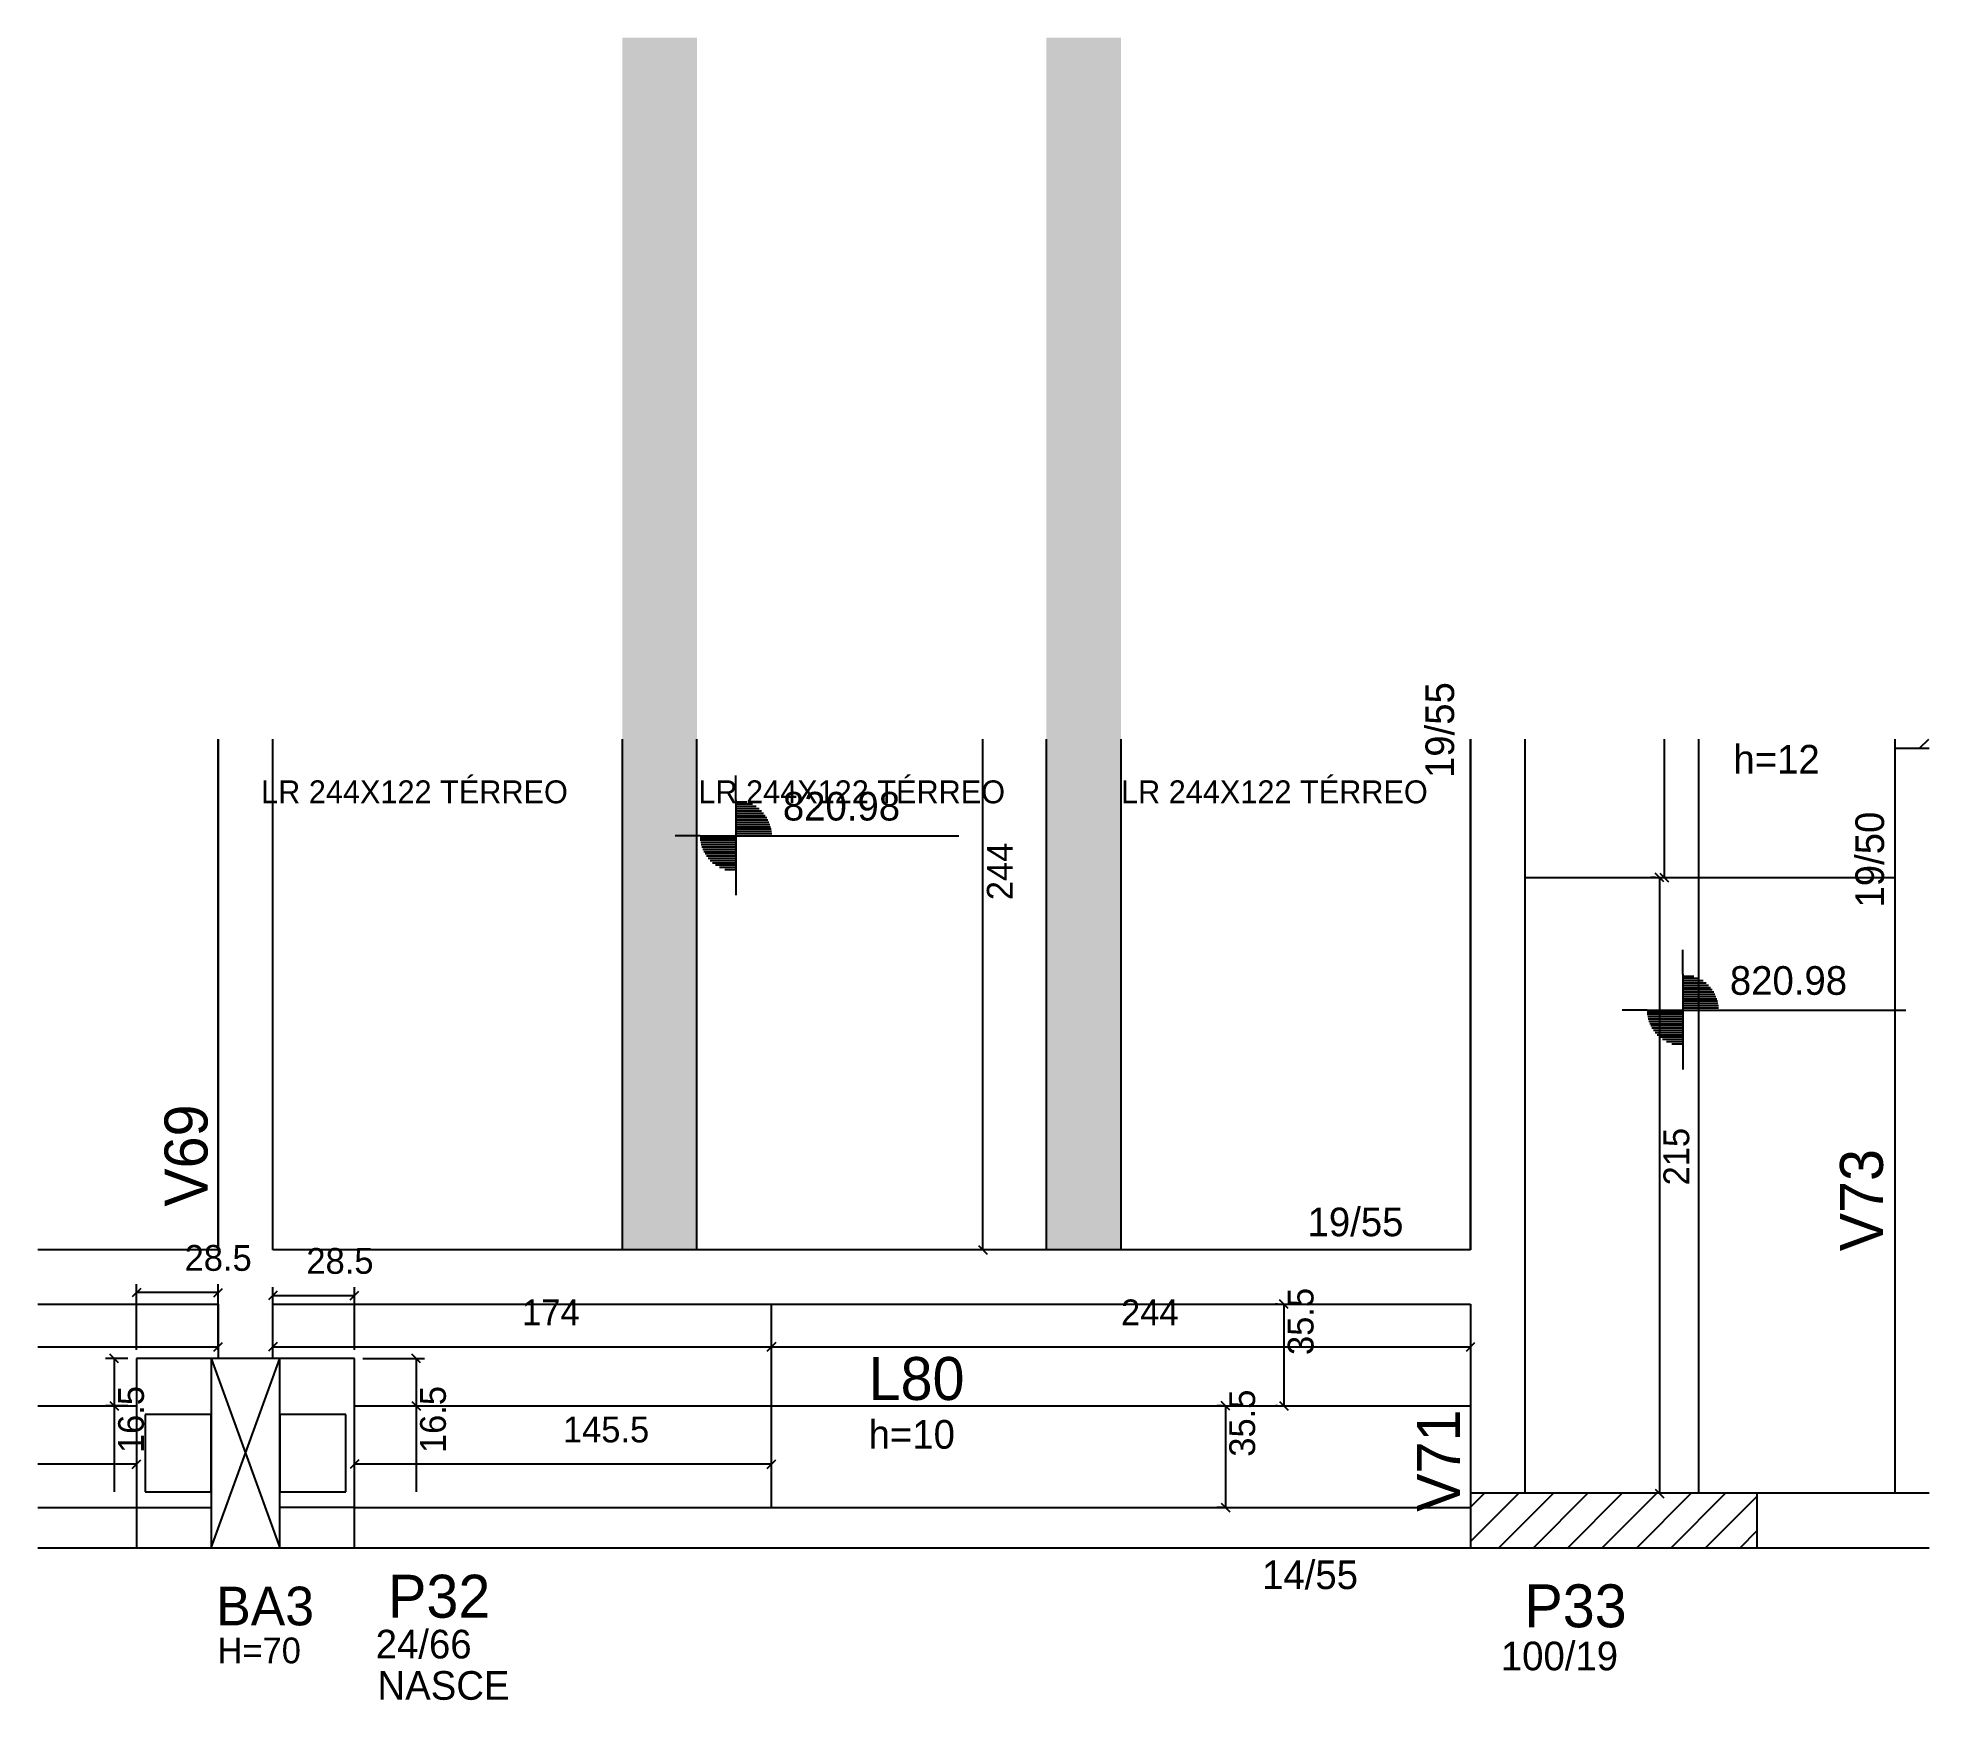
# Model space of a CAD drawing. Header units: metres. Extents: x 5930 to 6590, y 1927 to 2507.
import ezdxf

# ---------------------------------------------------------------- set-up
doc = ezdxf.new("R2010")
doc.units = ezdxf.units.M
for name, color, linetype in [('1', 7, 'Continuous'), ('3', 7, 'Continuous'), ('4', 7, 'Continuous'), ('7', 7, 'Continuous'), ('AUX00', 7, 'Continuous'), ('Hachura', 7, 'Continuous'), ('Painéis', 7, 'Continuous')]:
    doc.layers.add(name, color=color, linetype=linetype)

msp = doc.modelspace()

# ---------------------------------------------------------------- hatches: boundary and pattern name
at = {"layer": 'Hachura'}
h = msp.add_hatch(color=7, dxfattribs=at)
h.dxf.hatch_style = 1
h.paths.add_polyline_path([(6134.16, 2084.17), (6160.16, 2084.17), (6160.16, 2507.17), (6134.16, 2507.17), (6134.16, 2084.17)])
h = msp.add_hatch(color=7, dxfattribs=at)
h.dxf.hatch_style = 1
h.paths.add_polyline_path([(6282.16, 2084.17), (6308.16, 2084.17), (6308.16, 2507.17), (6282.16, 2507.17), (6282.16, 2084.17)])

# ---------------------------------------------------------------- linework, layer by layer
at = {"layer": '1', "color": 1, "lineweight": 25}
for p, q in [((5990.66, 1980.17), (6014.66, 2046.17)), ((5990.66, 2046.17), (6014.66, 1980.17))]:
    msp.add_line(p, q, dxfattribs=at)
at = {"layer": '3', "color": 3, "lineweight": 25}
for p, q in [((6586.79, 2259.17), (6589.99, 2262.36)), ((6173.77, 2241.15), (6173.77, 2249.73)), ((6173.77, 2241.15), (6173.77, 2216.15)), ((6173.77, 2240.54), (6177.62, 2240.54)), ((6173.77, 2239.75), (6179.52, 2239.75)), ((6173.77, 2238.95), (6180.84, 2238.95)), ((6173.77, 2238.16), (6181.88, 2238.16)), ((6173.77, 2237.37), (6182.72, 2237.37)), ((6173.77, 2236.57), (6183.43, 2236.57)), ((6173.77, 2235.78), (6184.03, 2235.78)), ((6173.77, 2234.99), (6184.54, 2234.99)), ((6173.77, 2234.2), (6184.97, 2234.2)), ((6173.77, 2233.4), (6185.33, 2233.4)), ((6173.77, 2232.61), (6185.62, 2232.61)), ((6173.77, 2231.82), (6185.86, 2231.82)), ((6173.77, 2231.02), (6186.04, 2231.02)), ((6161.27, 2228.65), (6152.56, 2228.65)), ((6161.27, 2228.65), (6186.27, 2228.65)), ((6173.77, 2227.85), (6161.27, 2227.85)), ((6173.77, 2227.06), (6161.37, 2227.06)), ((6173.77, 2226.27), (6161.5, 2226.27)), ((6173.77, 2225.47), (6161.68, 2225.47)), ((6173.77, 2224.68), (6161.91, 2224.68)), ((6173.77, 2230.23), (6186.17, 2230.23)), ((6173.77, 2229.44), (6186.27, 2229.44)), ((6186.27, 2228.65), (6251.57, 2228.65)), ((6173.77, 2223.89), (6162.21, 2223.89)), ((6173.77, 2223.1), (6162.57, 2223.1)), ((6173.77, 2222.3), (6163, 2222.3)), ((6173.77, 2221.51), (6163.51, 2221.51)), ((6173.77, 2220.72), (6164.1, 2220.72)), ((6173.77, 2219.92), (6164.81, 2219.92)), ((6173.77, 2219.13), (6165.66, 2219.13)), ((6173.77, 2218.34), (6166.7, 2218.34)), ((6173.77, 2217.55), (6168.02, 2217.55)), ((6173.77, 2216.75), (6169.92, 2216.75)), ((6173.77, 2216.15), (6173.77, 2207.93)), ((6504.2, 2180.31), (6504.2, 2188.89)), ((6504.2, 2180.31), (6504.2, 2155.31)), ((6504.2, 2179.7), (6508.05, 2179.7)), ((6504.2, 2178.91), (6509.95, 2178.91)), ((6504.2, 2178.12), (6511.27, 2178.12)), ((6504.2, 2177.33), (6512.31, 2177.33)), ((6504.2, 2176.53), (6513.16, 2176.53)), ((6504.2, 2175.74), (6513.86, 2175.74)), ((6504.2, 2174.95), (6514.46, 2174.95)), ((6504.2, 2174.15), (6514.97, 2174.15)), ((6504.2, 2173.36), (6515.4, 2173.36)), ((6504.2, 2172.57), (6515.76, 2172.57)), ((6504.2, 2171.78), (6516.06, 2171.78)), ((6491.7, 2167.81), (6482.99, 2167.81)), ((6491.7, 2167.81), (6516.7, 2167.81)), ((6504.2, 2167.02), (6491.7, 2167.02)), ((6504.2, 2166.23), (6491.8, 2166.23)), ((6504.2, 2165.43), (6491.93, 2165.43)), ((6504.2, 2170.98), (6516.29, 2170.98)), ((6504.2, 2170.19), (6516.47, 2170.19)), ((6504.2, 2169.4), (6516.6, 2169.4)), ((6504.2, 2168.61), (6516.7, 2168.61)), ((6516.7, 2167.81), (6582.01, 2167.81)), ((6504.2, 2164.64), (6492.11, 2164.64)), ((6504.2, 2163.85), (6492.35, 2163.85)), ((6504.2, 2163.06), (6492.64, 2163.06)), ((6504.2, 2162.26), (6493, 2162.26)), ((6504.2, 2161.47), (6493.43, 2161.47)), ((6504.2, 2160.68), (6493.94, 2160.68)), ((6504.2, 2159.88), (6494.54, 2159.88)), ((6504.2, 2159.09), (6495.25, 2159.09)), ((6504.2, 2158.3), (6496.09, 2158.3)), ((6504.2, 2157.51), (6497.13, 2157.51)), ((6504.2, 2156.71), (6498.45, 2156.71)), ((6504.2, 2155.92), (6500.35, 2155.92)), ((6504.2, 2155.31), (6504.2, 2147.09)), ((5930.2, 1994.17), (5964.66, 1994.17)), ((5964.66, 1994.17), (5990.66, 1994.17)), ((6040.66, 1994.17), (6014.66, 1994.17)), ((6040.66, 1994.17), (6430.16, 1994.17)), ((6430.16, 1982.32), (6447, 1999.17)), ((6430.16, 1994.34), (6434.98, 1999.17)), ((6440.02, 1980.17), (6459.02, 1999.17)), ((6452.04, 1980.17), (6471.04, 1999.17)), ((6464.06, 1980.17), (6483.06, 1999.17)), ((6476.08, 1980.17), (6495.08, 1999.17)), ((6488.1, 1980.17), (6507.1, 1999.17)), ((6500.12, 1980.17), (6519.12, 1999.17)), ((6512.14, 1980.17), (6530.16, 1998.18)), ((5930.2, 1980.17), (5993.16, 1980.17)), ((6012.16, 1980.17), (6430.16, 1980.17)), ((6524.17, 1980.17), (6530.16, 1986.16))]:
    msp.add_line(p, q, dxfattribs=at)
for points in [[(5993.16, 2262.36), (5993.16, 2084.17)], [(6012.16, 2084.17), (6012.16, 2262.36)], [(6430.16, 2262.36), (6430.16, 2084.17)], [(6449.16, 2074.67), (6449.16, 2262.36)], [(6578.16, 2259.17), (6578.16, 1999.17)], [(5993.16, 2084.17), (5930.2, 2084.17)], [(6430.16, 2084.17), (6012.16, 2084.17)], [(6449.16, 1999.17), (6449.16, 2074.67)], [(5930.2, 2065.17), (5993.16, 2065.17)], [(5993.16, 2065.17), (5993.16, 2046.17)], [(6012.16, 2065.17), (6430.16, 2065.17)], [(6012.16, 2046.17), (6012.16, 2065.17)], [(6430.16, 2065.17), (6430.16, 1999.17)], [(6040.66, 2046.17), (5964.66, 2046.17)], [(5964.66, 2046.17), (5964.66, 1980.17)], [(6040.66, 1980.17), (6040.66, 2046.17)], [(6578.16, 1999.17), (6530.16, 1999.17)], [(6590.16, 1999.17), (6578.16, 1999.17)], [(5964.66, 1980.17), (6040.66, 1980.17)], [(6530.16, 1980.17), (6587.66, 1980.17)], [(6587.66, 1980.17), (6590.16, 1980.17)]]:
    msp.add_lwpolyline(points, dxfattribs=at)
at = {"layer": '7', "color": 7, "lineweight": 25}
for points in [[(6578.16, 2262.36), (6578.16, 2259.17)], [(6578.16, 2259.17), (6590.16, 2259.17)], [(6014.66, 2046.17), (5990.66, 2046.17)], [(5990.66, 2046.17), (5990.66, 1980.17)], [(6014.66, 1980.17), (6014.66, 2046.17)], [(5990.66, 2026.67), (5967.66, 2026.67)], [(5967.66, 2026.67), (5967.66, 1999.67)], [(5990.66, 1999.67), (5990.66, 2026.67)], [(6037.66, 2026.67), (6014.66, 2026.67)], [(6014.66, 2026.67), (6014.66, 1999.67)], [(6037.66, 1999.67), (6037.66, 2026.67)], [(5967.66, 1999.67), (5990.66, 1999.67)], [(6014.66, 1999.67), (6037.66, 1999.67)], [(6530.16, 1999.17), (6430.16, 1999.17)], [(6430.16, 1999.17), (6430.16, 1980.17)], [(6530.16, 1980.17), (6530.16, 1999.17)], [(5990.66, 1980.17), (6014.66, 1980.17)], [(6430.16, 1980.17), (6530.16, 1980.17)]]:
    msp.add_lwpolyline(points, dxfattribs=at)
at = {"layer": 'Painéis', "color": 200, "lineweight": 25}
for p, q in [((5993.16, 2084.17), (5993.16, 2262.36)), ((6134.16, 2084.17), (6134.16, 2262.36)), ((6160.16, 2084.17), (6160.16, 2262.36)), ((6282.16, 2084.17), (6282.16, 2262.36)), ((6308.16, 2084.17), (6308.16, 2262.36)), ((6430.16, 2084.17), (6430.16, 2262.36)), ((6509.66, 2262.36), (6509.66, 1999.11)), ((6449.16, 2214.11), (6578.16, 2214.11)), ((5993.16, 2084.17), (5930.2, 2084.17)), ((6430.16, 2084.17), (6012.16, 2084.17)), ((6186.16, 1994.17), (6186.16, 2065.17)), ((5930.2, 2029.67), (5964.66, 2029.67)), ((6040.66, 2029.67), (6430.16, 2029.67))]:
    msp.add_line(p, q, dxfattribs=at)
at = {"layer": 'Painéis', "color": 4, "lineweight": 25}
for p, q in [((6259.91, 2084.17), (6259.91, 2262.36)), ((6497.64, 2262.36), (6497.64, 2214.11)), ((6494.64, 2214.11), (6493.03, 2214.11)), ((6496.03, 2214.11), (6496.03, 1999.11)), ((5964.66, 2049.17), (5964.66, 2072.19)), ((5993.16, 2069.19), (5964.66, 2069.19)), ((5993.16, 2049.17), (5993.16, 2072.19)), ((6012.16, 2049.17), (6012.16, 2071.15)), ((6012.16, 2068.15), (6040.66, 2068.15)), ((6040.66, 2049.17), (6040.66, 2071.15)), ((6362.78, 2065.17), (6362.02, 2065.17)), ((6365.02, 2065.17), (6365.02, 2029.67)), ((5930.2, 2050.23), (5993.16, 2050.23)), ((5961.66, 2046.17), (5953.82, 2046.17)), ((5956.82, 2046.17), (5956.82, 2029.67)), ((6012.16, 2050.23), (6186.16, 2050.23)), ((6043.66, 2046.17), (6065.18, 2046.17)), ((6062.18, 2046.17), (6062.18, 2029.67)), ((6186.16, 2050.23), (6430.16, 2050.23)), ((5961.66, 2029.67), (5953.82, 2029.67)), ((5956.82, 2029.67), (5956.82, 1999.69)), ((6043.66, 2029.67), (6065.18, 2029.67)), ((6062.18, 2029.67), (6062.18, 1999.69)), ((6343.54, 2029.67), (6341.65, 2029.67)), ((6344.65, 2029.67), (6344.65, 1994.17)), ((6362.78, 2029.67), (6362.02, 2029.67)), ((5964.66, 2009.32), (5930.2, 2009.32)), ((6186.16, 2009.32), (6040.66, 2009.32)), ((6343.54, 1994.17), (6341.65, 1994.17))]:
    msp.add_line(p, q, dxfattribs=at)
at = {"layer": 'Painéis', "color": 0, "lineweight": 25}
for p, q in [((6497.53, 2212.61), (6494.53, 2215.61)), ((6496.14, 2215.61), (6499.14, 2212.61)), ((6258.41, 2085.67), (6261.41, 2082.67)), ((5966.16, 2070.69), (5963.16, 2067.69)), ((5991.66, 2067.69), (5994.66, 2070.69)), ((6013.66, 2069.65), (6010.66, 2066.65)), ((6039.16, 2066.65), (6042.16, 2069.65)), ((6366.52, 2063.67), (6363.52, 2066.67)), ((5958.32, 2044.67), (5955.32, 2047.67)), ((5991.66, 2048.73), (5994.66, 2051.73)), ((6013.66, 2051.73), (6010.66, 2048.73)), ((6063.68, 2044.67), (6060.68, 2047.67)), ((6184.66, 2048.73), (6187.66, 2051.73)), ((6187.66, 2051.73), (6184.66, 2048.73)), ((6428.66, 2048.73), (6431.66, 2051.73)), ((5955.32, 2031.17), (5958.32, 2028.17)), ((6060.68, 2031.17), (6063.68, 2028.17)), ((6346.15, 2028.17), (6343.15, 2031.17)), ((6363.52, 2031.17), (6366.52, 2028.17)), ((5963.16, 2007.82), (5966.16, 2010.82)), ((6042.16, 2010.82), (6039.16, 2007.82)), ((6184.66, 2007.82), (6187.66, 2010.82)), ((6494.53, 2000.61), (6497.53, 1997.61)), ((6343.15, 1995.67), (6346.15, 1992.67))]:
    msp.add_line(p, q, dxfattribs=at)

# ---------------------------------------------------------------- texts
at = {"layer": '3', "color": 3, "lineweight": 25}
for s, p in [('19/55', (6424.39, 2248.8)), ('19/50', (6574.41, 2203.6))]:
    msp.add_text(s, height=10, rotation=90, dxfattribs=at).set_placement(p)
for s, height, p in [('h=12', 10, (6521.84, 2250.36)), ('820.98', 10, (6190.17, 2233.97)), ('820.98', 10, (6520.61, 2173.14)), ('19/55', 10, (6373.26, 2088.87)), ('h=10', 10, (6220.09, 2014.72)), ('14/55', 10, (6357.39, 1965.71)), ('H=70', 9, (5992.89, 1939.81)), ('24/66', 10, (6048.09, 1941.51)), ('100/19', 10, (6440.7, 1937.37)), ('NASCE', 10, (6048.72, 1927.08))]:
    msp.add_text(s, height=height, dxfattribs=at).set_placement(p)
at = {"layer": '4', "color": 4, "lineweight": 25}
for s, p in [('V69', (5989.41, 2099.17)), ('V73', (6574.03, 2083.63)), ('V71', (6426.41, 1992.68))]:
    msp.add_text(s, height=15, rotation=90, dxfattribs=at).set_placement(p)
for s, height, p in [('L80', 15, (6220.09, 2031.72)), ('BA3', 13.5, (5992.46, 1953.06)), ('P32', 15, (6052.41, 1955.72)), ('P33', 15, (6448.92, 1952.37))]:
    msp.add_text(s, height=height, dxfattribs=at).set_placement(p)
at = {"layer": 'AUX00', "color": 7, "lineweight": 25}
for p in [(6008.11, 2239.98), (6160.67, 2239.98), (6308.16, 2239.98)]:
    msp.add_text('LR^J244X122^JTÉRREO', height=8, dxfattribs=at).set_placement(p)
at = {"layer": 'Painéis', "color": 240, "lineweight": 25}
for s, p in [('244', (6270.35, 2206.17)), ('215', (6506.43, 2106.61)), ('35.5', (6375.33, 2047.42)), ('16.5', (5967.22, 2013.18)), ('16.5', (6072.58, 2013.18)), ('35.5', (6354.95, 2011.92))]:
    msp.add_text(s, height=9, rotation=90, dxfattribs=at).set_placement(p)
for s, p in [('28.5', (5981.41, 2076.8)), ('28.5', (6023.91, 2075.76)), ('174', (6099.16, 2057.8)), ('244', (6308.16, 2057.8)), ('145.5', (6113.41, 2016.92))]:
    msp.add_text(s, height=9, dxfattribs=at).set_placement(p)

doc.saveas('drawing.dxf')
